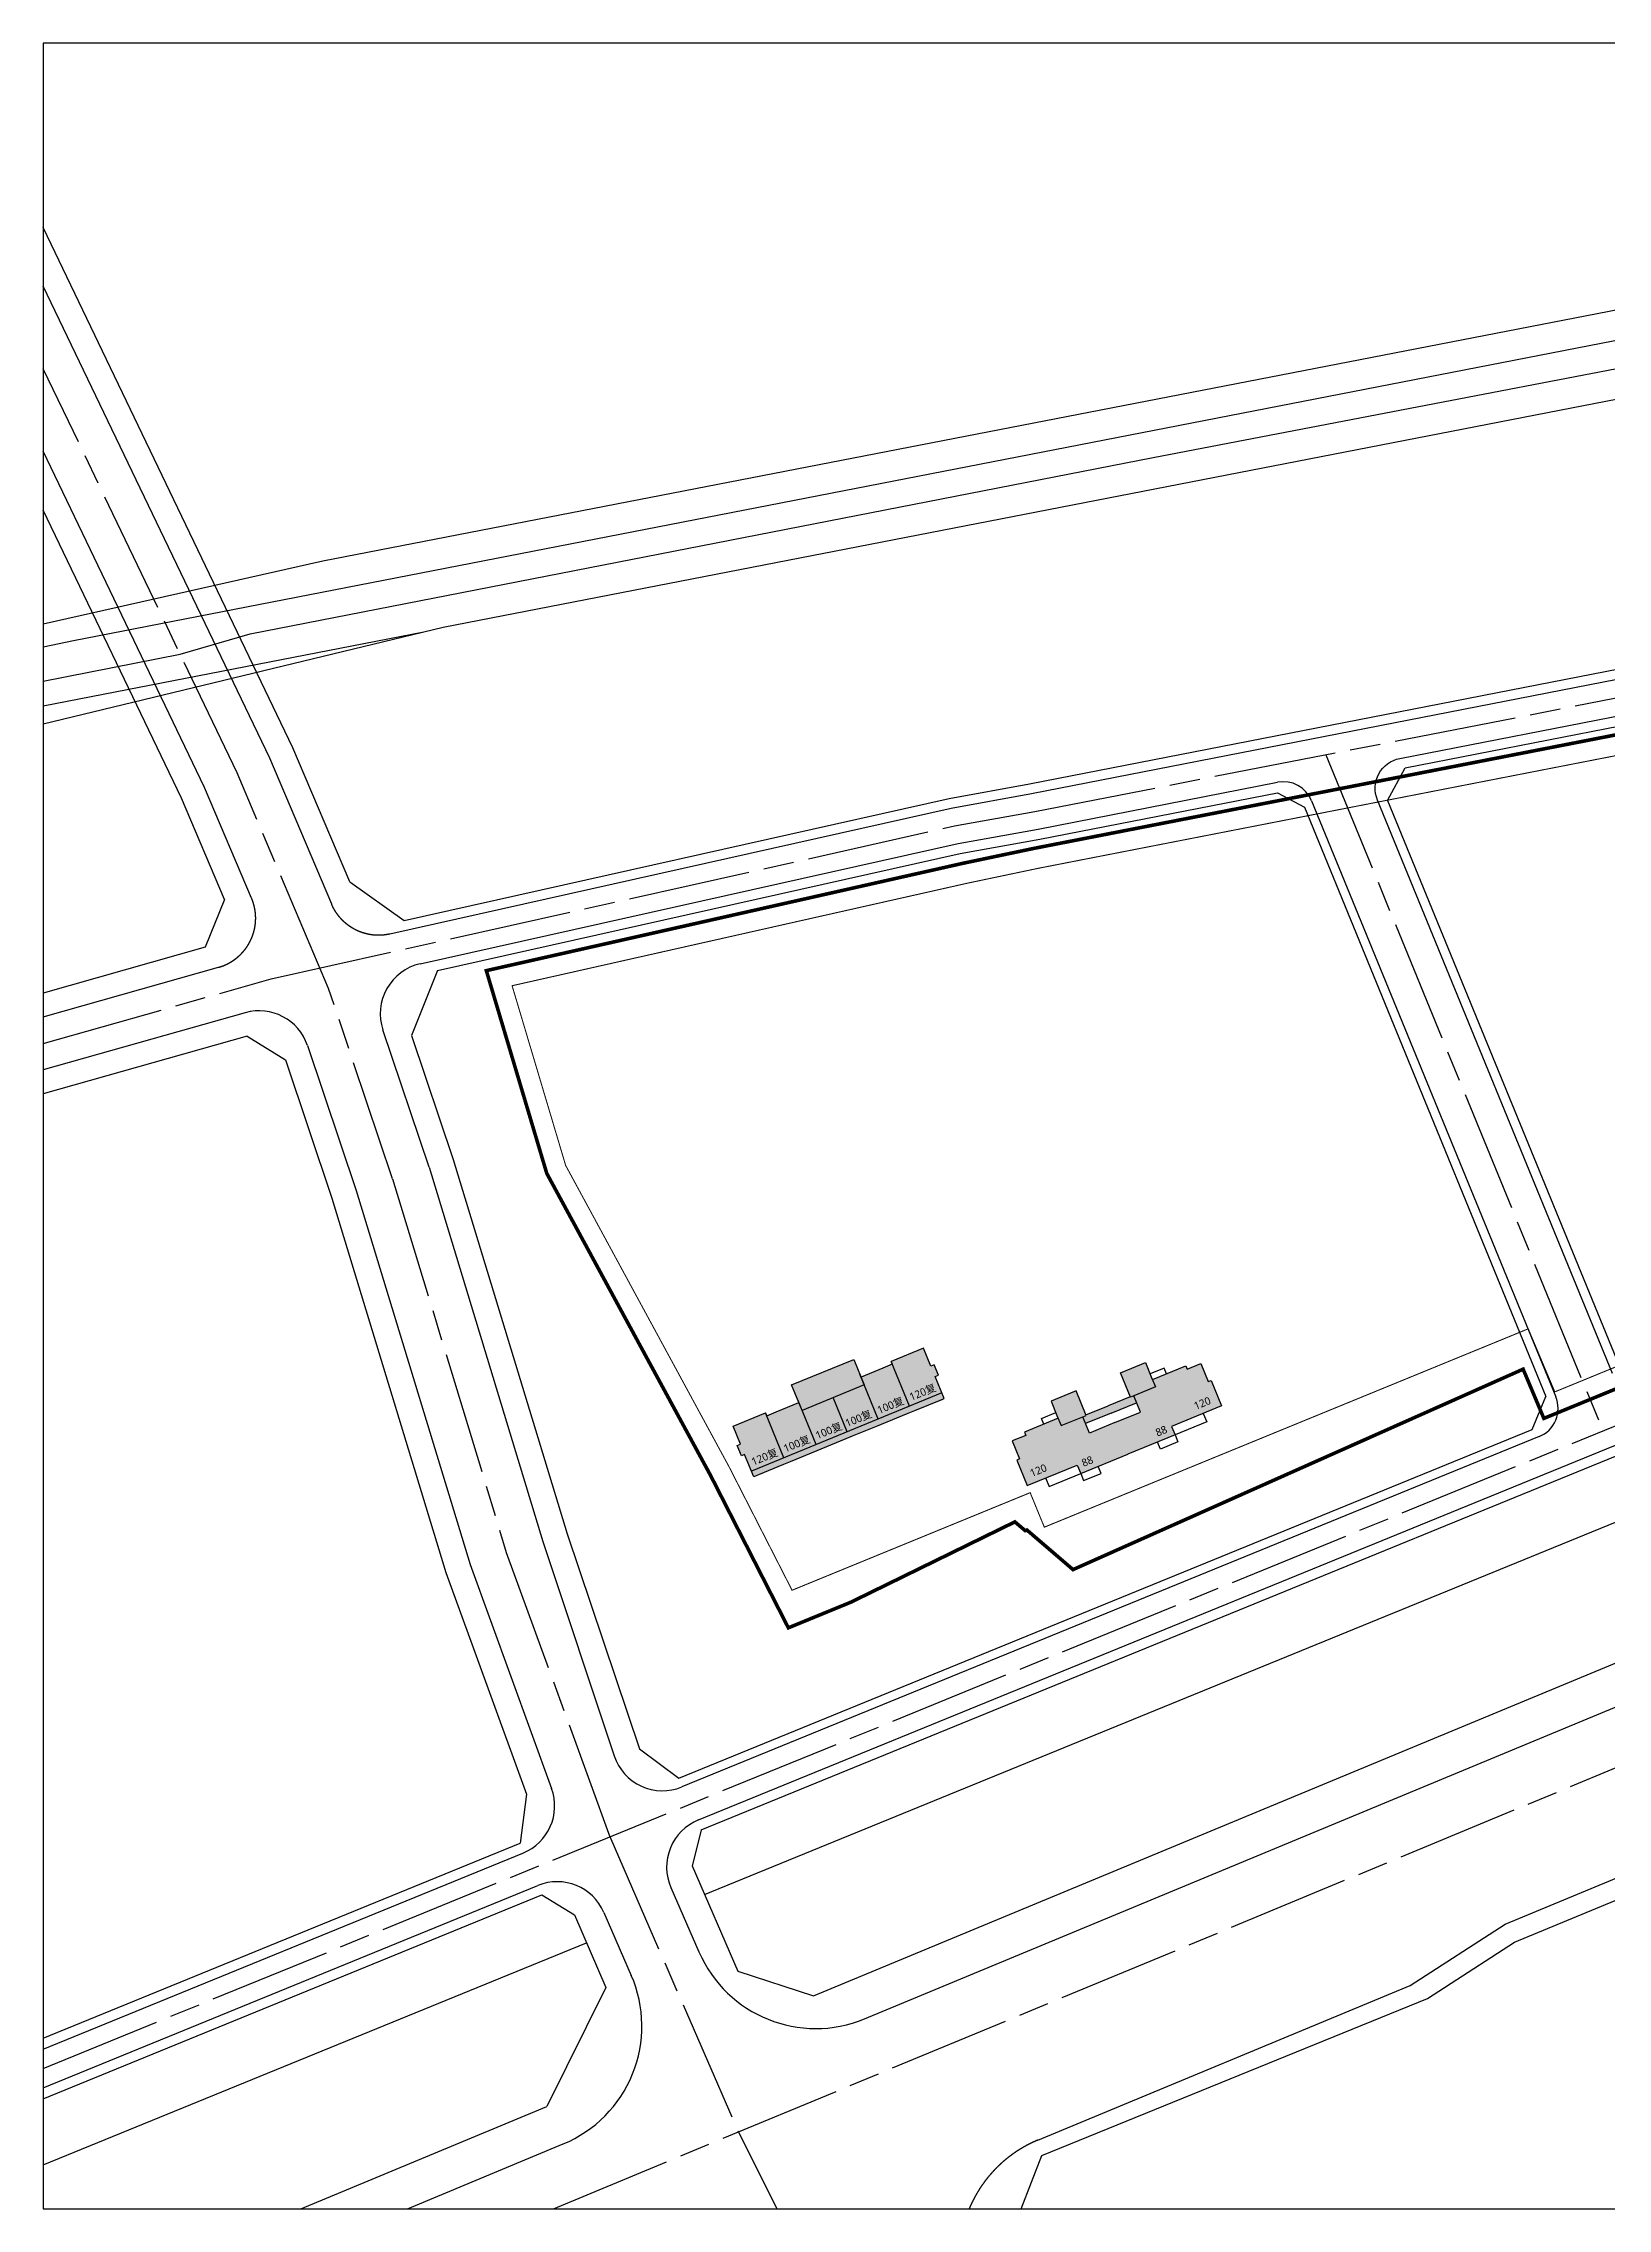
# Model space of a CAD drawing. Header units: inches. Extents: x 719984 to 1320584, y -1276615 to -851905.
# Drawn here: x 719984 to 1026869, y -1276615 to -851905 of the extents above; entities that cross this region are included whole.
import ezdxf
from ezdxf.lldxf.tags import DXFTag
from ezdxf.xclip import XClip

# ---------------------------------------------------------------- set-up
doc = ezdxf.new("R2010")
doc.units = ezdxf.units.IN
doc.header["$LTSCALE"] = 1000
doc.header["$MEASUREMENT"] = 0
doc.header["$XCLIPFRAME"] = 2
doc.linetypes.add('ACAD_ISO08W100', pattern=[36, 24, -3, 6, -3])
doc.linetypes.add('DASHED', pattern=[0.75, 0.5, -0.25])
for name, color, linetype in [('06S1中心线', 52, 'ACAD_ISO08W100'), ('BALCONY', 200, 'Continuous'), ('SOLID_HATCH', 252, 'Continuous'), ('wall', 130, 'Continuous'), ('地下室轮廓', 6, 'Continuous'), ('填充', 7, 'Continuous'), ('户型面积', 1, 'Continuous'), ('用地红线', 1, 'Continuous')]:
    doc.layers.add(name, color=color, linetype=linetype)
doc.styles.add('H', font='msyh.ttf')
tags = doc.linetypes.add('CENTER', pattern=[2, 1.25, -0.25, 0.25, -0.25]).pattern_tags.tags
tags[10:11] = [DXFTag(74, 4), DXFTag(75, 0), DXFTag(340, '0'), DXFTag(46, 1.0), DXFTag(50, 0.0), DXFTag(44, 0.0), DXFTag(45, 0.0)]
tags[8:9] = [DXFTag(74, 4), DXFTag(75, 0), DXFTag(340, '0'), DXFTag(46, 1.0), DXFTag(50, 0.0), DXFTag(44, 0.0), DXFTag(45, 0.0)]
tags[6:7] = [DXFTag(74, 4), DXFTag(75, 0), DXFTag(340, '0'), DXFTag(46, 1.0), DXFTag(50, 0.0), DXFTag(44, 0.0), DXFTag(45, 0.0)]
tags[4:5] = [DXFTag(74, 4), DXFTag(75, 0), DXFTag(340, '0'), DXFTag(46, 1.0), DXFTag(50, 0.0), DXFTag(44, 0.0), DXFTag(45, 0.0)]

# ---------------------------------------------------------------- blocks, each defined once
blk = doc.blocks.new('567345345345')
for p, q in [((595221, 464183), (1163623, 574503)), ((618819, 451190), (1163603, 557123)), ((482455, 438798), (595221, 464183)), ((482455, 418260), (618819, 451190)), ((735554, 411596), (782511, 420763)), ((735924, 409631), (782501, 418723)), ((782501, 418723), (787791, 415871, 0)), ((789212, 417149), (837117, 300258)), ((804113, 417182, 0), (849612, 306159, 0)), ((787791, 415871, 0), (835168, 300266, 0)), ((614317, 385153), (719871, 408762)), ((719871, 408762), (735554, 411596)), ((720268, 406801), (735924, 409631)), ((617749, 383871), (720268, 406801)), ((600535, 401257), (611212, 393681)), ((575934, 397794), (572140, 388406)), ((668902, 217244), (1095753, 391694)), ((572140, 388406), (482455, 363000)), ((669431, 215299), (1096591, 389876)), ((617749, 383871), (612664, 371115)), ((670116, 202616), (1108203, 381659)), ((580025, 375569), (482455, 347930)), ((580399, 370998), (482455, 343253)), ((580399, 370998), (587889, 366354)), ((616076, 345273), (607021, 372208)), ((612664, 371115), (620839, 346798)), ((587889, 366354), (597027, 339173)), ((592229, 369134), (601789, 340698)), ((691522, 182742), (1113563, 357939)), ((701530, 178235), (1112572, 348866)), ((616076, 345273), (638414, 271877)), ((620839, 346798), (643183, 273380)), ((601789, 340698), (624117, 267335)), ((597027, 339173), (619373, 265750)), ((832463, 293812), (835168, 300266, 0)), ((665097, 225411), (832463, 293812)), ((833835, 292429), (665681, 223705)), ((638414, 271877), (652409, 229806)), ((643183, 273380), (657346, 231158)), ((619373, 265750), (635216, 222269)), ((624117, 267335), (640116, 223428)), ((657346, 231158), (665097, 225411)), ((635216, 222269), (633969, 212690)), ((827162, 196822), (890797, 223238)), ((829031, 193267), (895810, 220988)), ((503749, 159470), (633969, 212690)), ((669431, 215299), (667692, 208184)), ((505665, 158092), (634503, 210747)), ((667672, 208230), (676664, 187574)), ((508401, 151648), (637421, 204378)), ((663517, 203996), (669023, 191346)), ((508369, 149474), (638178, 202526)), ((638178, 202526), (644585, 198631)), ((644585, 198631), (650775, 184411)), ((650374, 199112), (655750, 186762)), ((808514, 184750), (827162, 196822)), ((540405, 149604), (646968, 193155)), ((811950, 182210), (829031, 193267)), ((676664, 187574), (691522, 182742)), ((650775, 184411), (639202, 161024)), ((735522, 154450), (808514, 184750)), ((736276, 151419), (811950, 182210)), ((526190, 114110), (639202, 161024)), ((600380, 136246), (642412, 153694)), ((725523, 123671), (736276, 151419))]:
    blk.add_line(p, q)
for points in [[(482455, 358323), (574794, 384481, 0.4513833), (581274, 398008), (572059, 419726), (484531, 602120)], [(1078068, 601445), (1097575, 499551, -0.4131523), (1089670, 487856), (734261, 418476), (718484, 415624), (608363, 390994, -0.3620772), (596974, 396847), (584821, 425492), (500068, 602102)], [(848229, 304787), (802124, 417287, -0.4729069), (806527, 425451), (1087799, 480358, -0.49668), (1099683, 469741), (1097521, 442901)]]:
    blk.add_lwpolyline(points, format="xyb")
for points in [[(600535, 401257), (589379, 427551), (505617, 602096)], [(575934, 397794), (567501, 417667), (482455, 594889)], [(482455, 435248), (546327, 448569), (1163617, 568674)], [(482455, 429081), (567256, 445915), (580973, 449880), (758158, 484454), (902575, 512171), (943290, 522944), (976640, 532294)], [(611212, 393681), (718088, 417585), (733892, 420442), (1089078, 489778)], [(804113, 417182), (807584, 423620), (1088757, 478508)], [(482455, 424453), (615035, 450276)]]:
    blk.add_lwpolyline(points)
for centre, radius, start, end in [((783660, 414874), 6000, 22.28501, 101.04586), ((616500, 375394), 10000, 102.6074, 198.58193), ((582751, 365948), 10000, 18.58193, 105.81624), ((831565, 297983, 0), 6000, 292.22944, 22.28501), ((661898, 232962), 10000, 198.39976, 292.22944), ((630720, 220004), 10000, 292.22944, 20.02098), ((672686, 207987), 10000, 112.22944, 203.52403), ((641205, 195121), 10000, 23.52403, 112.22944), ((691945, 201325), 25000, 203.52403, 292.54415), ((632827, 176784), 25000, 292.54415, 23.52403), ((745107, 131360), 25000, 112.54415, 204.94361)]:
    blk.add_arc(centre, radius, start, end)
at = {"layer": '06S1中心线'}
for p, q in [((791995, 426180), (846352, 293547)), ((494536, 149763), (1106266, 399772)), ((482455, 75383), (1163377, 358045)), ((608933, 342985), (631233, 269713)), ((631233, 269713), (651557, 213936)), ((651530, 213994), (676757, 156041)), ((676757, 156041), (720646, 68395))]:
    blk.add_line(p, q, dxfattribs=at)
for points in [[(608933, 342985), (596376, 380335), (578440, 422609), (492299, 602111)], [(482455, 353126), (585122, 382210), (719178, 412193), (734908, 415036), (1103165, 486924)]]:
    blk.add_lwpolyline(points, dxfattribs=at)
blk = doc.blocks.new('768345345345')
at = {"layer": '填充'}
h = blk.add_hatch(color=5, dxfattribs=at)
h.dxf.hatch_style = 1
h.paths.add_polyline_path([(797228, -274214), (803613, -271597), (803840, -272153), (810133, -269573), (808711, -266104), (820925, -261099), (822348, -264568), (828455, -262066), (828227, -261510), (834612, -258893), (836052, -262410), (836700, -262144), (837534, -264180), (836887, -264445), (838669, -268794), (801286, -284115), (799504, -279765), (798856, -280031), (798021, -277993), (798669, -277728)])
at = {"layer": 'SOLID_HATCH'}
for p, q in [((831829, -270301), (828227, -261510)), ((825722, -272803), (822120, -264012)), ((807216, -280388), (803613, -271598)), ((813508, -277808), (809906, -269017)), ((819615, -275306), (816866, -268598))]:
    blk.add_line(p, q, dxfattribs=at)
at = {"layer": 'wall'}
for p, q in [((834612, -258893), (828227, -261510)), ((836052, -262410), (834612, -258893)), ((808711, -266104), (820925, -261099)), ((820925, -261099), (822974, -266095)), ((826604, -262824), (822348, -264569)), ((828455, -262065), (826604, -262824)), ((826604, -262824), (826604, -262824)), ((828227, -261510), (828455, -262065)), ((836699, -262142), (836052, -262410)), ((837534, -264180), (836699, -262142)), ((810759, -271100), (808711, -266104)), ((822974, -266095), (810759, -271100)), ((836887, -264445), (837534, -264180)), ((838669, -268794), (836887, -264445)), ((797228, -274214), (803613, -271598)), ((838214, -267684), (800831, -283004)), ((803613, -271598), (803840, -272153)), ((803840, -272153), (805691, -271394)), ((805691, -271394), (810133, -269574)), ((805691, -271394), (805691, -271394)), ((831544, -271714), (826270, -273876)), ((831545, -271714), (831544, -271714)), ((832839, -271183), (831545, -271714)), ((838299, -268946), (832839, -271183)), ((832839, -271183), (832839, -271183)), ((837744, -269174), (838669, -268794)), ((837744, -269174), (837744, -269174)), ((838299, -268946), (838299, -268946)), ((798670, -277730), (797228, -274214)), ((825529, -274179), (820625, -276189)), ((826270, -273876), (825529, -274179)), ((825529, -274179), (825529, -274179)), ((826270, -273876), (826270, -273876)), ((798021, -277993), (798670, -277730)), ((798856, -280031), (798021, -277993)), ((799504, -279765), (798856, -280031)), ((801286, -284115), (799504, -279765)), ((813685, -279033), (808411, -281195)), ((813686, -279033), (813685, -279033)), ((814426, -278730), (813686, -279033)), ((819330, -276720), (814426, -278730)), ((814426, -278730), (814426, -278730)), ((820625, -276189), (819330, -276720)), ((819330, -276720), (819330, -276720)), ((820625, -276189), (820625, -276189)), ((802211, -283735), (801286, -284115)), ((807116, -281726), (802211, -283735)), ((802211, -283735), (802211, -283735)), ((808411, -281195), (807116, -281726)), ((807116, -281726), (807116, -281726)), ((808411, -281195), (808411, -281195))]:
    blk.add_line(p, q, dxfattribs=at)
at = {"layer": '户型面积', "style": 'H'}
for s, rotation, p in [('120复', 22.28491, (832200, -269253)), ('100复', 22.28491, (819617, -274410)), ('100复', 22.28491, (825895, -271837)), ('100复', 22.28512, (807506, -279373)), ('100复', 22.28512, (813784, -276800)), ('120复', 22.28512, (801201, -281958))]:
    blk.add_text(s, height=1500, rotation=rotation, dxfattribs=at).set_placement(p)
blk = doc.blocks.new('67234234234')
at = {"layer": '填充'}
h = blk.add_hatch(color=5, dxfattribs=at)
h.dxf.hatch_style = 1
h.paths.add_polyline_path([(665542, -193571), (662642, -193571), (662642, -192871), (655542, -192871), (655542, -189221), (650242, -189221), (650242, -194421), (650942, -194421), (650942, -197871), (645542, -197871), (640142, -197871), (640142, -194421), (640842, -194421), (640842, -189221), (635542, -189221), (635542, -192871), (628442, -192871), (628442, -193571), (625542, -193571), (625542, -197371), (624942, -197371), (624942, -202771), (635542, -202771), (635542, -204571), (645542, -204571), (655542, -204571), (655542, -202771), (666142, -202771), (666142, -197371), (665542, -197371)])
h = blk.add_hatch(color=5, dxfattribs=at)
h.dxf.hatch_style = 1
h.paths.add_polyline_path([(650942, -194421), (650242, -194421), (650242, -194321), (645542, -194321), (640842, -194321), (640842, -194421), (640142, -194421), (640142, -195871), (645542, -195871), (650942, -195871)])
at = {"layer": 'BALCONY'}
for p, q in [((632542, -192871), (632542, -191671)), ((632542, -191671), (635542, -191671)), ((640842, -194321, 0), (645542, -194321, 0)), ((650242, -194321, 0), (645542, -194321, 0)), ((658542, -191671), (655542, -191671)), ((658542, -192871), (658542, -191671)), ((645542, -195871, 0), (640142, -195871, 0)), ((645542, -195871, 0), (650942, -195871, 0)), ((628842, -202771), (628842, -204571)), ((662242, -202771), (662242, -204571)), ((628842, -204571), (635542, -204571)), ((635542, -204571, 0), (635542, -206071)), ((635542, -206071), (639242, -206071)), ((639242, -206071), (639242, -204571, 0)), ((651842, -206071), (651842, -204571, 0)), ((655542, -206071), (651842, -206071)), ((655542, -204571, 0), (655542, -206071)), ((662242, -204571), (655542, -204571))]:
    blk.add_line(p, q, dxfattribs=at)
at = {"layer": 'wall'}
for p, q in [((638442, -189221), (635542, -189221)), ((635542, -189221), (635542, -192271)), ((640842, -189221), (638442, -189221)), ((638442, -189221), (638442, -189221)), ((640842, -194421), (640842, -189221)), ((650242, -194421), (650242, -189221)), ((650242, -189221), (652642, -189221)), ((652642, -189221), (652642, -189221)), ((652642, -189221), (655542, -189221)), ((655542, -189221), (655542, -192271)), ((628442, -193571), (625542, -193571)), ((625542, -193571), (625542, -197371)), ((635542, -192871), (628442, -192871)), ((628442, -192871), (628442, -193571)), ((635542, -192261, 0), (635542, -194421, 0)), ((635542, -194421, 0), (640142, -194421, 0)), ((640142, -197871), (640142, -194421)), ((640142, -194421), (640842, -194421)), ((650942, -194421), (650242, -194421)), ((650942, -197871), (650942, -194421)), ((655542, -194421, 0), (650942, -194421, 0)), ((655542, -192261, 0), (655542, -194421, 0)), ((655542, -192871), (662642, -192871)), ((662642, -192871), (662642, -193571)), ((662642, -193571), (665542, -193571)), ((665542, -193571), (665542, -197371)), ((625542, -197371), (624942, -197371)), ((624942, -197371), (624942, -202771)), ((645542, -197871), (640142, -197871)), ((645542, -197871), (650942, -197871)), ((665542, -197371), (666142, -197371)), ((666142, -197371), (666142, -202771)), ((624942, -202771), (635542, -202771)), ((635542, -202771), (635542, -204571)), ((655542, -202771, 0), (655542, -204571)), ((666142, -202771), (655542, -202771)), ((635542, -204571), (645542, -204571)), ((645542, -204571), (645542, -204571)), ((655542, -204571), (645542, -204571)), ((645542, -204571), (645542, -204571))]:
    blk.add_line(p, q, dxfattribs=at)
at = {"layer": '户型面积', "style": 'H'}
for s, p in [('120', (626402, -201597, 0)), ('88', (636541, -203590, 0)), ('88', (652217, -203590, 0)), ('120', (661158, -201597, 0))]:
    blk.add_text(s, height=1500, dxfattribs=at).set_placement(p)

msp = doc.modelspace()

# ---------------------------------------------------------------- linework, layer by layer
at = {"layer": '地下室轮廓', "linetype": 'DASHED', "ltscale": 5, "const_width": 200}
msp.add_lwpolyline([(1114220, -1027328), (1161509, -1007950), (1150705, -982236), (1145081, -968874), (1019065, -993453), (915137, -1013724), (901250, -1016641), (811948, -1036749), (822464, -1072019), (854459, -1131006), (866869, -1155317), (913578, -1136177), (916353, -1142947), (1011286, -1104040), (1016495, -1116407), (1131424, -1069311)], close=True, dxfattribs=at)
at = {"layer": '用地红线', "linetype": 'CENTER', "ltscale": 5, "const_width": 700}
msp.add_lwpolyline([(1014346, -1121611), (1184336, -1051951), (1154393, -980687), (1147506, -964326), (1018299, -989527), (914343, -1009804), (900399, -1012733), (806891, -1033788), (818749, -1073561), (850919, -1132869), (866141, -1162689), (878395, -1157663), (910578, -1141907), (912612, -1143630), (912932, -1143499), (921984, -1151268), (1010279, -1111955), (1014346, -1121611)], dxfattribs=at)

# ---------------------------------------------------------------- block references
ref = msp.add_blockref('567345345345', (179579, -1417610))
XClip(ref).set_block_clipping_path([(540405.1727858884, 140994.2823660196), (1141005.172785888, 565704.2823660196)])
at = {"layer": 'wall'}
msp.add_blockref('768345345345', (58064, -848931), dxfattribs=at)
at = {"layer": 'wall', "rotation": 22.28331720643272}
msp.add_blockref('67234234234', (257845, -1184117), dxfattribs=at)

doc.saveas('drawing.dxf')
